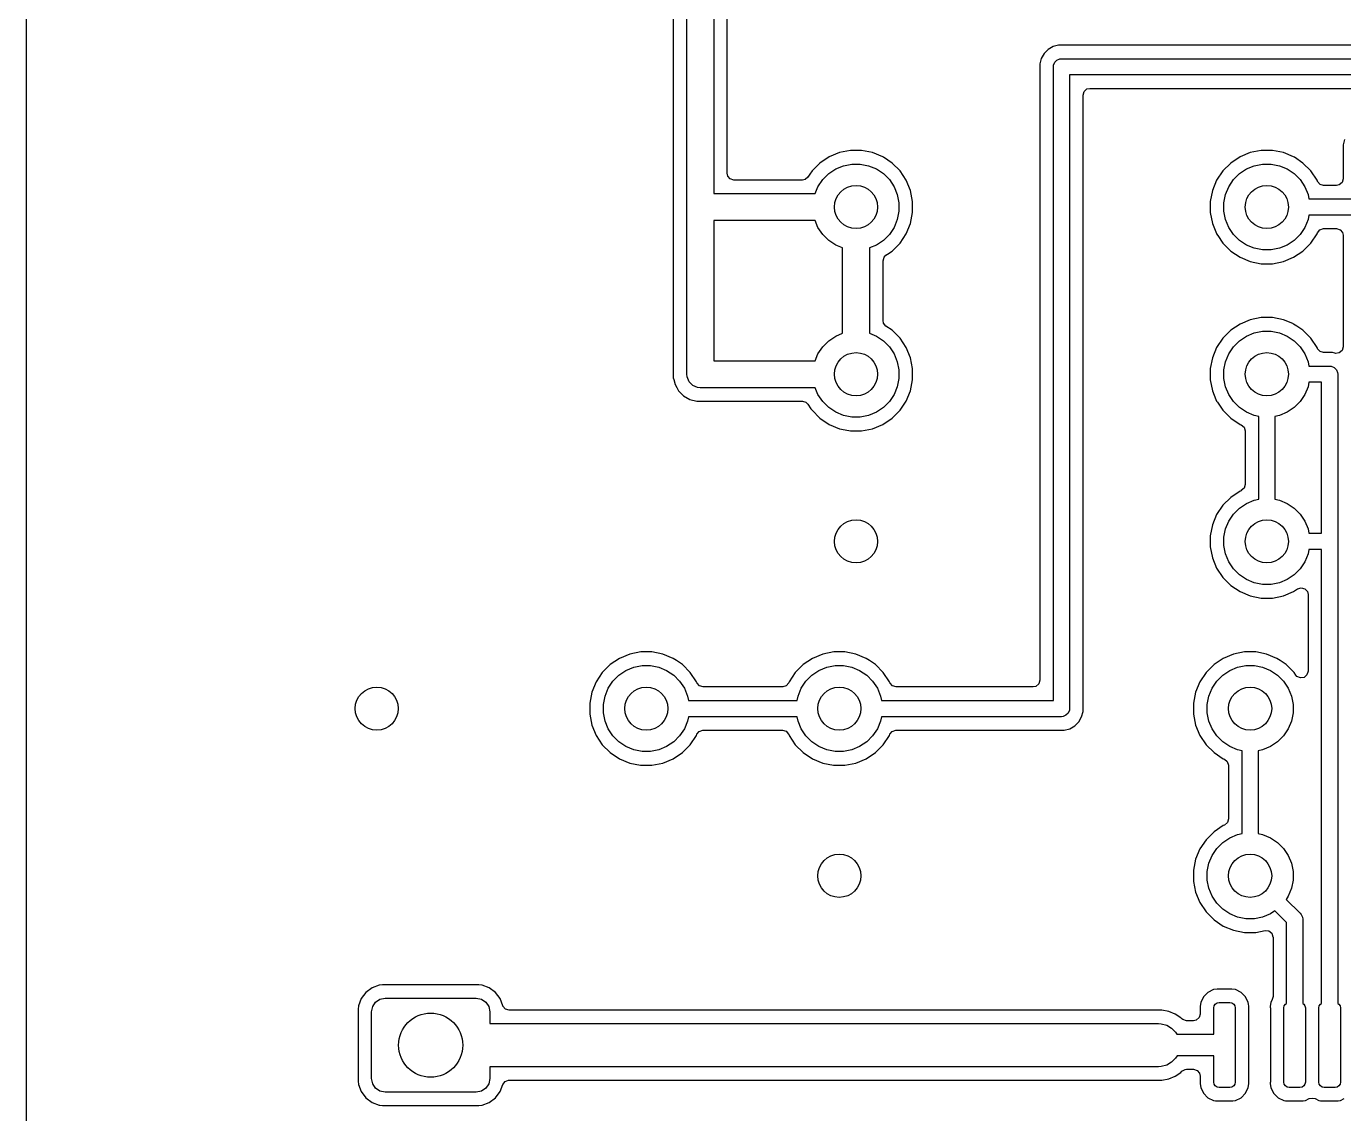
# Model space of a CAD drawing. Header units: millimetres. Extents: x 100.5 to 189.5, y -171.6 to -100.5.
# Drawn here: x 100.5 to 124.94, y -135.41 to -115.25 of the extents above; entities that cross this region are included whole.
import ezdxf

# ---------------------------------------------------------------- set-up
doc = ezdxf.new("R2010")
doc.units = ezdxf.units.MM
doc.layers.add('F.Cu', color=52, linetype='CONTINUOUS', true_color=0xb8bb26)

msp = doc.modelspace()

# ---------------------------------------------------------------- linework, layer by layer
at = {"layer": 'F.Cu', "linetype": 'CONTINUOUS'}
for p, q in [((112.4995, -105.934108), (112.4995, -121.765892)), ((112.75, -121.7), (112.75, -106)), ((113.25, -106.25), (113.25, -118.35)), ((113.5005, -117.9755), (113.5005, -106.6245)), ((100.5, -133.472135), (100.5, -113.401577)), ((119.379521, -115.754085), (119.326794, -115.84541)), ((119.454085, -115.679521), (119.379521, -115.754085)), ((119.54541, -115.626794), (119.454085, -115.679521)), ((119.545413, -115.626793), (119.54541, -115.626794)), ((119.647273, -115.5995), (119.545413, -115.626793)), ((134.132981, -115.5995), (119.647273, -115.5995)), ((119.326793, -115.845413), (119.2995, -115.947273)), ((119.2995, -115.947273), (119.2995, -127.3755)), ((119.326794, -115.84541), (119.326793, -115.845413)), ((119.55, -116), (119.552882, -115.970736)), ((119.55, -127.75), (119.55, -116)), ((119.552882, -115.970736), (119.57528, -115.916664)), ((119.57528, -115.916664), (119.616664, -115.87528)), ((119.616664, -115.87528), (119.670736, -115.852882)), ((119.670736, -115.852882), (119.7, -115.85)), ((119.7, -115.85), (134.5, -115.85)), ((134.5, -116.15), (119.85, -116.15)), ((119.85, -116.15), (119.85, -127.9)), ((120.1005, -116.5245), (120.120185, -116.457461)), ((120.1005, -127.952727), (120.1005, -116.5245)), ((120.120185, -116.457461), (120.172989, -116.411706)), ((120.172989, -116.411706), (120.2245, -116.4005)), ((120.2245, -116.4005), (134.132981, -116.4005)), ((124.951793, -117.345413), (124.9245, -117.447273)), ((124.9245, -117.447273), (124.9245, -118.0755)), ((115.392403, -117.669058), (115.220342, -117.784024)), ((115.583579, -117.58987), (115.392403, -117.669058)), ((115.583587, -117.589868), (115.583579, -117.58987)), ((115.78653, -117.5495), (115.583587, -117.589868)), ((115.786535, -117.5495), (115.78653, -117.5495)), ((115.993465, -117.5495), (115.786535, -117.5495)), ((115.993469, -117.5495), (115.993465, -117.5495)), ((116.196412, -117.589868), (115.993469, -117.5495)), ((116.19642, -117.58987), (116.196412, -117.589868)), ((116.387598, -117.669059), (116.19642, -117.58987)), ((116.401636, -117.678439), (116.387598, -117.669059)), ((116.559657, -117.784024), (116.401636, -117.678439)), ((123.012403, -117.669058), (122.840342, -117.784024)), ((123.203579, -117.58987), (123.012403, -117.669058)), ((123.203587, -117.589868), (123.203579, -117.58987)), ((123.40653, -117.5495), (123.203587, -117.589868)), ((123.406535, -117.5495), (123.40653, -117.5495)), ((123.613465, -117.5495), (123.406535, -117.5495)), ((123.613469, -117.5495), (123.613465, -117.5495)), ((123.816412, -117.589868), (123.613469, -117.5495)), ((123.81642, -117.58987), (123.816412, -117.589868)), ((124.007598, -117.669059), (123.81642, -117.58987)), ((124.021636, -117.678439), (124.007598, -117.669059)), ((124.179657, -117.784024), (124.021636, -117.678439)), ((113.511706, -118.027011), (113.5005, -117.9755)), ((115.034292, -117.989806), (114.997819, -118.044391)), ((115.074024, -117.930342), (115.034292, -117.989806)), ((115.220342, -117.784024), (115.074024, -117.930342)), ((115.271592, -118.092485), (115.382485, -117.981592)), ((115.382485, -117.981592), (115.512883, -117.894463)), ((115.512883, -117.894463), (115.657772, -117.834448)), ((115.657772, -117.834448), (115.811586, -117.803852)), ((115.811586, -117.803852), (115.968414, -117.803852)), ((115.968414, -117.803852), (116.122228, -117.834448)), ((116.122228, -117.834448), (116.267117, -117.894463)), ((116.267117, -117.894463), (116.397515, -117.981592)), ((116.397515, -117.981592), (116.508408, -118.092485)), ((116.705975, -117.930342), (116.559657, -117.784024)), ((116.705976, -117.930344), (116.705975, -117.930342)), ((116.705977, -117.930345), (116.705976, -117.930344)), ((116.820941, -118.102402), (116.705977, -117.930345)), ((122.694024, -117.930342), (122.579058, -118.102403)), ((122.840342, -117.784024), (122.694024, -117.930342)), ((122.891592, -118.092485), (123.002485, -117.981592)), ((123.002485, -117.981592), (123.132883, -117.894463)), ((123.132883, -117.894463), (123.277772, -117.834448)), ((123.277772, -117.834448), (123.431586, -117.803852)), ((123.431586, -117.803852), (123.588414, -117.803852)), ((123.588414, -117.803852), (123.742228, -117.834448)), ((123.742228, -117.834448), (123.887117, -117.894463)), ((123.887117, -117.894463), (124.017515, -117.981592)), ((124.017515, -117.981592), (124.128408, -118.092485)), ((124.325977, -117.930344), (124.179657, -117.784024)), ((124.440937, -118.102395), (124.325977, -117.930344)), ((113.557461, -118.079815), (113.511706, -118.027011)), ((113.6245, -118.0995), (113.557461, -118.079815)), ((114.894719, -118.0995), (113.6245, -118.0995)), ((114.94421, -118.089195), (114.894719, -118.0995)), ((114.997819, -118.044391), (114.94421, -118.089195)), ((115.131809, -118.35), (115.184463, -118.222883)), ((115.184463, -118.222883), (115.271592, -118.092485)), ((116.508408, -118.092485), (116.595537, -118.222883)), ((116.595537, -118.222883), (116.655552, -118.367772)), ((116.90013, -118.29358), (116.820941, -118.102402)), ((122.579058, -118.102403), (122.49987, -118.293579)), ((122.744448, -118.367772), (122.804463, -118.222883)), ((122.804463, -118.222883), (122.891592, -118.092485)), ((124.128408, -118.092485), (124.215537, -118.222883)), ((124.215537, -118.222883), (124.275552, -118.367772)), ((124.440938, -118.102397), (124.440937, -118.102395)), ((124.440941, -118.102402), (124.440938, -118.102397)), ((124.449454, -118.122954), (124.440941, -118.102402)), ((124.451221, -118.127011), (124.449454, -118.122954)), ((124.496976, -118.179815), (124.451221, -118.127011)), ((124.564015, -118.1995), (124.496976, -118.179815)), ((124.8005, -118.1995), (124.564015, -118.1995)), ((124.852011, -118.188294), (124.8005, -118.1995)), ((124.904815, -118.142539), (124.852011, -118.188294)), ((124.9245, -118.0755), (124.904815, -118.142539)), ((113.25, -118.35), (115.131809, -118.35)), ((116.655552, -118.367772), (116.686148, -118.521586)), ((116.9405, -118.496535), (116.90013, -118.29358)), ((116.9405, -118.703465), (116.9405, -118.496535)), ((122.499868, -118.293587), (122.4595, -118.49653)), ((122.4595, -118.49653), (122.4595, -118.703469)), ((122.49987, -118.293579), (122.499868, -118.293587)), ((122.713852, -118.521586), (122.744448, -118.367772)), ((124.275552, -118.367772), (124.291908, -118.45)), ((124.291908, -118.45), (125.175, -118.45)), ((116.686148, -118.678414), (116.655552, -118.832228)), ((116.686148, -118.521586), (116.686148, -118.678414)), ((116.90013, -118.90642), (116.9405, -118.703465)), ((122.4595, -118.703469), (122.499868, -118.906412)), ((122.713852, -118.678414), (122.713852, -118.521586)), ((122.744448, -118.832228), (122.713852, -118.678414)), ((124.291908, -118.75), (124.275552, -118.832228)), ((125.175, -118.75), (124.291908, -118.75)), ((113.25, -118.85), (113.25, -121.45)), ((115.131809, -118.85), (113.25, -118.85)), ((115.184463, -118.977117), (115.131809, -118.85)), ((115.271592, -119.107515), (115.184463, -118.977117)), ((116.595537, -118.977117), (116.508408, -119.107515)), ((116.655552, -118.832228), (116.595537, -118.977117)), ((116.820941, -119.097598), (116.90013, -118.90642)), ((122.499868, -118.906412), (122.49987, -118.90642)), ((122.49987, -118.90642), (122.575376, -119.088708)), ((122.804463, -118.977117), (122.744448, -118.832228)), ((122.891592, -119.107515), (122.804463, -118.977117)), ((124.215537, -118.977117), (124.128408, -119.107515)), ((124.275552, -118.832228), (124.215537, -118.977117)), ((115.382485, -119.218408), (115.271592, -119.107515)), ((115.512883, -119.305537), (115.382485, -119.218408)), ((116.397515, -119.218408), (116.267117, -119.305537)), ((116.508408, -119.107515), (116.397515, -119.218408)), ((116.705977, -119.269655), (116.820941, -119.097598)), ((122.575376, -119.088708), (122.579059, -119.097598)), ((122.579059, -119.097598), (122.598567, -119.126794)), ((122.598567, -119.126794), (122.694024, -119.269657)), ((123.002485, -119.218408), (122.891592, -119.107515)), ((123.132883, -119.305537), (123.002485, -119.218408)), ((124.017515, -119.218408), (123.887117, -119.305537)), ((124.128408, -119.107515), (124.017515, -119.218408)), ((124.325977, -119.269655), (124.440941, -119.097598)), ((124.440941, -119.097598), (124.449454, -119.077045)), ((124.449454, -119.077045), (124.493296, -119.022643)), ((124.493296, -119.022643), (124.55959, -119.000579)), ((124.55959, -119.000579), (124.564015, -119.0005)), ((124.564015, -119.0005), (124.8005, -119.0005)), ((124.8005, -119.0005), (124.867539, -119.020185)), ((124.867539, -119.020185), (124.913294, -119.072989)), ((124.913294, -119.072989), (124.9245, -119.1245)), ((124.9245, -119.1245), (124.9245, -121.190625)), ((115.64, -119.35819), (115.512883, -119.305537)), ((115.64, -120.941809), (115.64, -119.35819)), ((116.267117, -119.305537), (116.14, -119.35819)), ((116.14, -119.35819), (116.14, -120.941809)), ((116.44561, -119.492178), (116.471807, -119.474674)), ((116.471807, -119.474674), (116.559655, -119.415977)), ((116.559655, -119.415977), (116.705977, -119.269655)), ((122.694024, -119.269657), (122.840342, -119.415975)), ((122.840342, -119.415975), (122.840345, -119.415977)), ((122.840345, -119.415977), (123.012402, -119.530941)), ((123.277772, -119.365552), (123.132883, -119.305537)), ((123.431586, -119.396148), (123.277772, -119.365552)), ((123.588414, -119.396148), (123.431586, -119.396148)), ((123.742228, -119.365552), (123.588414, -119.396148)), ((123.887117, -119.305537), (123.742228, -119.365552)), ((124.007598, -119.530941), (124.179655, -119.415977)), ((124.179655, -119.415977), (124.325977, -119.269655)), ((116.3905, -119.595281), (116.410185, -119.528242)), ((116.3905, -120.704718), (116.3905, -119.595281)), ((116.410185, -119.528242), (116.44561, -119.492178)), ((123.012402, -119.530941), (123.20358, -119.61013)), ((123.20358, -119.61013), (123.40653, -119.650499)), ((123.40653, -119.650499), (123.406534, -119.6505)), ((123.406534, -119.6505), (123.406535, -119.6505)), ((123.406535, -119.6505), (123.613466, -119.6505)), ((123.613466, -119.6505), (123.613467, -119.650499)), ((123.613467, -119.650499), (123.81642, -119.61013)), ((123.81642, -119.61013), (124.007598, -119.530941)), ((116.400804, -120.754208), (116.3905, -120.704718)), ((123.203579, -120.68987), (123.012403, -120.769058)), ((123.203587, -120.689868), (123.203579, -120.68987)), ((123.40653, -120.6495), (123.203587, -120.689868)), ((123.406535, -120.6495), (123.40653, -120.6495)), ((123.613465, -120.6495), (123.406535, -120.6495)), ((123.613469, -120.6495), (123.613465, -120.6495)), ((123.816412, -120.689868), (123.613469, -120.6495)), ((123.81642, -120.68987), (123.816412, -120.689868)), ((123.989479, -120.761554), (123.81642, -120.68987)), ((115.512883, -120.994463), (115.64, -120.941809)), ((116.14, -120.941809), (116.267117, -120.994463)), ((116.44561, -120.80782), (116.400804, -120.754208)), ((116.55965, -120.884019), (116.44561, -120.80782)), ((116.559658, -120.884025), (116.55965, -120.884019)), ((116.705975, -121.030342), (116.559658, -120.884025)), ((122.840342, -120.884024), (122.694024, -121.030342)), ((123.012403, -120.769058), (122.840342, -120.884024)), ((123.132883, -120.994463), (123.277772, -120.934448)), ((123.277772, -120.934448), (123.431586, -120.903852)), ((123.431586, -120.903852), (123.588414, -120.903852)), ((123.588414, -120.903852), (123.742228, -120.934448)), ((123.742228, -120.934448), (123.887117, -120.994463)), ((124.007598, -120.769059), (123.989479, -120.761554)), ((124.065608, -120.80782), (124.007598, -120.769059)), ((124.179657, -120.884024), (124.065608, -120.80782)), ((124.325977, -121.030344), (124.179657, -120.884024)), ((115.184463, -121.322883), (115.271592, -121.192485)), ((115.271592, -121.192485), (115.382485, -121.081592)), ((115.382485, -121.081592), (115.512883, -120.994463)), ((116.267117, -120.994463), (116.397515, -121.081592)), ((116.397515, -121.081592), (116.508408, -121.192485)), ((116.508408, -121.192485), (116.595537, -121.322883)), ((116.705976, -121.030344), (116.705975, -121.030342)), ((116.705977, -121.030345), (116.705976, -121.030344)), ((116.820941, -121.202402), (116.705977, -121.030345)), ((122.694024, -121.030342), (122.579058, -121.202403)), ((122.804463, -121.322883), (122.891592, -121.192485)), ((122.891592, -121.192485), (123.002485, -121.081592)), ((123.002485, -121.081592), (123.132883, -120.994463)), ((123.887117, -120.994463), (124.017515, -121.081592)), ((124.017515, -121.081592), (124.128408, -121.192485)), ((124.128408, -121.192485), (124.215537, -121.322883)), ((124.440937, -121.202395), (124.325977, -121.030344)), ((124.9245, -121.190625), (124.904815, -121.257664)), ((115.131809, -121.45), (115.184463, -121.322883)), ((116.595537, -121.322883), (116.655552, -121.467772)), ((116.90013, -121.39358), (116.820941, -121.202402)), ((116.9405, -121.596535), (116.90013, -121.39358)), ((122.499868, -121.393587), (122.4595, -121.59653)), ((122.49987, -121.393579), (122.499868, -121.393587)), ((122.579058, -121.202403), (122.49987, -121.393579)), ((122.744448, -121.467772), (122.804463, -121.322883)), ((124.215537, -121.322883), (124.275552, -121.467772)), ((124.440938, -121.202397), (124.440937, -121.202395)), ((124.440941, -121.202402), (124.440938, -121.202397)), ((124.449454, -121.222954), (124.440941, -121.202402)), ((124.451221, -121.227011), (124.449454, -121.222954)), ((124.496976, -121.279815), (124.451221, -121.227011)), ((124.564015, -121.2995), (124.496976, -121.279815)), ((124.727727, -121.2995), (124.564015, -121.2995)), ((124.727728, -121.2995), (124.727727, -121.2995)), ((124.768408, -121.3104), (124.727728, -121.2995)), ((124.782853, -121.313363), (124.768408, -121.3104)), ((124.852011, -121.303419), (124.782853, -121.313363)), ((124.904815, -121.257664), (124.852011, -121.303419)), ((113.25, -121.45), (115.131809, -121.45)), ((116.655552, -121.467772), (116.686148, -121.621586)), ((116.686148, -121.621586), (116.686148, -121.778414)), ((116.9405, -121.803465), (116.9405, -121.596535)), ((122.4595, -121.59653), (122.4595, -121.803469)), ((122.713852, -121.621586), (122.744448, -121.467772)), ((122.713852, -121.778414), (122.713852, -121.621586)), ((124.275552, -121.467772), (124.291908, -121.55)), ((124.291908, -121.55), (124.675, -121.55)), ((124.675, -121.55), (124.704264, -121.552882)), ((124.704264, -121.552882), (124.758336, -121.57528)), ((124.758336, -121.57528), (124.79972, -121.616664)), ((124.79972, -121.616664), (124.822118, -121.670736)), ((124.822118, -121.670736), (124.825, -121.7)), ((112.4995, -121.765892), (112.508505, -121.7995)), ((112.508505, -121.7995), (112.533608, -121.893187)), ((112.533608, -121.893187), (112.564835, -121.947273)), ((112.754804, -121.748773), (112.75, -121.7)), ((112.792133, -121.838893), (112.754804, -121.748773)), ((112.861107, -121.907867), (112.792133, -121.838893)), ((112.951227, -121.945196), (112.861107, -121.907867)), ((116.686148, -121.778414), (116.655552, -121.932228)), ((116.90013, -122.00642), (116.9405, -121.803465)), ((122.4595, -121.803469), (122.499868, -122.006412)), ((122.744448, -121.932228), (122.713852, -121.778414)), ((124.291908, -121.85), (124.275552, -121.932228)), ((124.525, -121.85), (124.291908, -121.85)), ((124.525, -124.65), (124.525, -121.85)), ((124.825, -121.7), (124.825, -133.36545)), ((112.564835, -121.947273), (112.5995, -122.007314)), ((112.5995, -122.007314), (112.692686, -122.1005)), ((112.692686, -122.1005), (112.806814, -122.166392)), ((112.806814, -122.166392), (112.934108, -122.2005)), ((113, -121.95), (112.951227, -121.945196)), ((115.131809, -121.95), (113, -121.95)), ((115.184463, -122.077117), (115.131809, -121.95)), ((115.271592, -122.207515), (115.184463, -122.077117)), ((116.595537, -122.077117), (116.508408, -122.207515)), ((116.655552, -121.932228), (116.595537, -122.077117)), ((116.820941, -122.197598), (116.90013, -122.00642)), ((122.499868, -122.006412), (122.49987, -122.00642)), ((122.49987, -122.00642), (122.566132, -122.166391)), ((122.566132, -122.166391), (122.579059, -122.197598)), ((122.804463, -122.077117), (122.744448, -121.932228)), ((122.891592, -122.207515), (122.804463, -122.077117)), ((124.215537, -122.077117), (124.128408, -122.207515)), ((124.275552, -121.932228), (124.215537, -122.077117)), ((112.934108, -122.2005), (113.065892, -122.2005)), ((113.065892, -122.2005), (114.894719, -122.2005)), ((114.894719, -122.2005), (114.961758, -122.220185)), ((114.961758, -122.220185), (114.997819, -122.255607)), ((114.997819, -122.255607), (115.053656, -122.339174)), ((115.053656, -122.339174), (115.074024, -122.369657)), ((115.074024, -122.369657), (115.220342, -122.515975)), ((115.382485, -122.318408), (115.271592, -122.207515)), ((115.512883, -122.405537), (115.382485, -122.318408)), ((115.657772, -122.465552), (115.512883, -122.405537)), ((116.267117, -122.405537), (116.122228, -122.465552)), ((116.397515, -122.318408), (116.267117, -122.405537)), ((116.508408, -122.207515), (116.397515, -122.318408)), ((116.559655, -122.515977), (116.705977, -122.369655)), ((116.705977, -122.369655), (116.820941, -122.197598)), ((122.579059, -122.197598), (122.594348, -122.22048)), ((122.594348, -122.22048), (122.694024, -122.369657)), ((122.694024, -122.369657), (122.840342, -122.515975)), ((123.002485, -122.318408), (122.891592, -122.207515)), ((123.132883, -122.405537), (123.002485, -122.318408)), ((123.277772, -122.465552), (123.132883, -122.405537)), ((123.887117, -122.405537), (123.742228, -122.465552)), ((124.017515, -122.318408), (123.887117, -122.405537)), ((124.128408, -122.207515), (124.017515, -122.318408)), ((115.220342, -122.515975), (115.220345, -122.515977)), ((115.220345, -122.515977), (115.392402, -122.630941)), ((115.392402, -122.630941), (115.58358, -122.71013)), ((115.811586, -122.496148), (115.657772, -122.465552)), ((115.968414, -122.496148), (115.811586, -122.496148)), ((116.122228, -122.465552), (115.968414, -122.496148)), ((116.19642, -122.71013), (116.387598, -122.630941)), ((116.387598, -122.630941), (116.559655, -122.515977)), ((122.840342, -122.515975), (122.840345, -122.515977)), ((122.840345, -122.515977), (123.012402, -122.630941)), ((123.012402, -122.630941), (123.032952, -122.639453)), ((123.032952, -122.639453), (123.087356, -122.683293)), ((123.36, -122.481908), (123.277772, -122.465552)), ((123.36, -124.018091), (123.36, -122.481908)), ((123.742228, -122.465552), (123.66, -122.481908)), ((123.66, -122.481908), (123.66, -124.018091)), ((115.58358, -122.71013), (115.753968, -122.744022)), ((115.753968, -122.744022), (115.78653, -122.750499)), ((115.78653, -122.750499), (115.786534, -122.7505)), ((115.786534, -122.7505), (115.786535, -122.7505)), ((115.786535, -122.7505), (115.993466, -122.7505)), ((115.993466, -122.7505), (115.993467, -122.750499)), ((115.993467, -122.750499), (116.19642, -122.71013)), ((123.087356, -122.683293), (123.109421, -122.749587)), ((123.109421, -122.749587), (123.1095, -122.754014)), ((123.1095, -122.754014), (123.1095, -123.745985)), ((123.012395, -123.869062), (122.840344, -123.984022)), ((123.012402, -123.869059), (123.012395, -123.869062)), ((123.032954, -123.860546), (123.012402, -123.869059)), ((123.037011, -123.858779), (123.032954, -123.860546)), ((123.089815, -123.813024), (123.037011, -123.858779)), ((123.1095, -123.745985), (123.089815, -123.813024)), ((122.840344, -123.984022), (122.694024, -124.130342)), ((123.002485, -124.181592), (123.132883, -124.094463)), ((123.132883, -124.094463), (123.277772, -124.034448)), ((123.277772, -124.034448), (123.36, -124.018091)), ((123.66, -124.018091), (123.742228, -124.034448)), ((123.742228, -124.034448), (123.887117, -124.094463)), ((123.887117, -124.094463), (124.017515, -124.181592)), ((122.579058, -124.302403), (122.49987, -124.493579)), ((122.694024, -124.130342), (122.579058, -124.302403)), ((122.804463, -124.422883), (122.891592, -124.292485)), ((122.891592, -124.292485), (123.002485, -124.181592)), ((124.017515, -124.181592), (124.128408, -124.292485)), ((124.128408, -124.292485), (124.215537, -124.422883)), ((122.499868, -124.493587), (122.4595, -124.69653)), ((122.49987, -124.493579), (122.499868, -124.493587)), ((122.713852, -124.721586), (122.744448, -124.567772)), ((122.744448, -124.567772), (122.804463, -124.422883)), ((124.215537, -124.422883), (124.275552, -124.567772)), ((124.275552, -124.567772), (124.291908, -124.65)), ((122.4595, -124.69653), (122.4595, -124.903469)), ((122.713852, -124.878414), (122.713852, -124.721586)), ((124.291908, -124.65), (124.525, -124.65)), ((122.4595, -124.903469), (122.499868, -125.106412)), ((122.499868, -125.106412), (122.49987, -125.10642)), ((122.49987, -125.10642), (122.579058, -125.297596)), ((122.744448, -125.032228), (122.713852, -124.878414)), ((122.804463, -125.177117), (122.744448, -125.032228)), ((124.275552, -125.032228), (124.215537, -125.177117)), ((124.291908, -124.95), (124.275552, -125.032228)), ((124.525, -124.95), (124.291908, -124.95)), ((124.525, -133.36545), (124.525, -124.95)), ((122.579058, -125.297596), (122.694024, -125.469657)), ((122.891592, -125.307515), (122.804463, -125.177117)), ((123.002485, -125.418408), (122.891592, -125.307515)), ((124.128408, -125.307515), (124.017515, -125.418408)), ((124.215537, -125.177117), (124.128408, -125.307515)), ((122.694024, -125.469657), (122.840342, -125.615975)), ((123.132883, -125.505537), (123.002485, -125.418408)), ((123.277772, -125.565552), (123.132883, -125.505537)), ((123.431586, -125.596148), (123.277772, -125.565552)), ((123.742228, -125.565552), (123.588414, -125.596148)), ((123.887117, -125.505537), (123.742228, -125.565552)), ((124.017515, -125.418408), (123.887117, -125.505537)), ((122.840342, -125.615975), (122.840345, -125.615977)), ((122.840345, -125.615977), (123.012402, -125.730941)), ((123.012402, -125.730941), (123.20358, -125.81013)), ((123.20358, -125.81013), (123.40653, -125.850499)), ((123.588414, -125.596148), (123.431586, -125.596148)), ((123.613467, -125.850499), (123.81642, -125.81013)), ((123.81642, -125.81013), (124.007598, -125.730941)), ((124.007598, -125.730941), (124.081611, -125.681487)), ((124.081611, -125.681487), (124.148286, -125.66061)), ((124.148286, -125.66061), (124.215666, -125.679094)), ((124.215666, -125.679094), (124.262357, -125.731073)), ((124.262357, -125.731073), (124.2745, -125.78459)), ((124.2745, -125.78459), (124.2745, -127.208478)), ((123.40653, -125.850499), (123.406534, -125.8505)), ((123.406534, -125.8505), (123.406535, -125.8505)), ((123.406535, -125.8505), (123.613466, -125.8505)), ((123.613466, -125.8505), (123.613467, -125.850499)), ((111.502403, -126.969058), (111.330342, -127.084024)), ((111.693579, -126.88987), (111.502403, -126.969058)), ((111.693587, -126.889868), (111.693579, -126.88987)), ((111.89653, -126.8495), (111.693587, -126.889868)), ((111.896535, -126.8495), (111.89653, -126.8495)), ((112.103465, -126.8495), (111.896535, -126.8495)), ((112.103469, -126.8495), (112.103465, -126.8495)), ((112.306412, -126.889868), (112.103469, -126.8495)), ((112.30642, -126.88987), (112.306412, -126.889868)), ((112.497598, -126.969059), (112.30642, -126.88987)), ((112.559383, -127.010342), (112.497598, -126.969059)), ((112.669657, -127.084024), (112.559383, -127.010342)), ((115.082403, -126.969058), (114.910342, -127.084024)), ((115.273579, -126.88987), (115.082403, -126.969058)), ((115.273587, -126.889868), (115.273579, -126.88987)), ((115.47653, -126.8495), (115.273587, -126.889868)), ((115.476535, -126.8495), (115.47653, -126.8495)), ((115.683465, -126.8495), (115.476535, -126.8495)), ((115.683469, -126.8495), (115.683465, -126.8495)), ((115.886412, -126.889868), (115.683469, -126.8495)), ((115.88642, -126.88987), (115.886412, -126.889868)), ((116.077598, -126.969059), (115.88642, -126.88987)), ((116.139383, -127.010342), (116.077598, -126.969059)), ((116.249657, -127.084024), (116.139383, -127.010342)), ((122.702403, -126.969058), (122.530342, -127.084024)), ((122.893579, -126.88987), (122.702403, -126.969058)), ((122.893587, -126.889868), (122.893579, -126.88987)), ((123.09653, -126.8495), (122.893587, -126.889868)), ((123.096535, -126.8495), (123.09653, -126.8495)), ((123.303465, -126.8495), (123.096535, -126.8495)), ((123.303469, -126.8495), (123.303465, -126.8495)), ((123.506412, -126.889868), (123.303469, -126.8495)), ((123.50642, -126.88987), (123.506412, -126.889868)), ((123.697598, -126.969059), (123.50642, -126.88987)), ((123.759383, -127.010342), (123.697598, -126.969059)), ((123.869657, -127.084024), (123.759383, -127.010342)), ((111.184024, -127.230342), (111.069058, -127.402403)), ((111.330342, -127.084024), (111.184024, -127.230342)), ((111.381592, -127.392485), (111.492485, -127.281592)), ((111.492485, -127.281592), (111.622883, -127.194463)), ((111.622883, -127.194463), (111.767772, -127.134448)), ((111.767772, -127.134448), (111.921586, -127.103852)), ((111.921586, -127.103852), (112.078414, -127.103852)), ((112.078414, -127.103852), (112.232228, -127.134448)), ((112.232228, -127.134448), (112.377117, -127.194463)), ((112.377117, -127.194463), (112.507515, -127.281592)), ((112.507515, -127.281592), (112.618408, -127.392485)), ((112.815977, -127.230344), (112.669657, -127.084024)), ((112.930937, -127.402395), (112.815977, -127.230344)), ((114.764022, -127.230344), (114.649062, -127.402395)), ((114.910342, -127.084024), (114.764022, -127.230344)), ((114.961592, -127.392485), (115.072485, -127.281592)), ((115.072485, -127.281592), (115.202883, -127.194463)), ((115.202883, -127.194463), (115.347772, -127.134448)), ((115.347772, -127.134448), (115.501586, -127.103852)), ((115.501586, -127.103852), (115.658414, -127.103852)), ((115.658414, -127.103852), (115.812228, -127.134448)), ((115.812228, -127.134448), (115.957117, -127.194463)), ((115.957117, -127.194463), (116.087515, -127.281592)), ((116.087515, -127.281592), (116.198408, -127.392485)), ((116.395977, -127.230344), (116.249657, -127.084024)), ((116.510937, -127.402395), (116.395977, -127.230344)), ((122.384024, -127.230342), (122.269058, -127.402403)), ((122.530342, -127.084024), (122.384024, -127.230342)), ((122.581592, -127.392485), (122.692485, -127.281592)), ((122.692485, -127.281592), (122.822883, -127.194463)), ((122.822883, -127.194463), (122.967772, -127.134448)), ((122.967772, -127.134448), (123.121586, -127.103852)), ((123.121586, -127.103852), (123.278414, -127.103852)), ((123.278414, -127.103852), (123.432228, -127.134448)), ((123.432228, -127.134448), (123.577117, -127.194463)), ((123.577117, -127.194463), (123.707515, -127.281592)), ((123.707515, -127.281592), (123.818408, -127.392485)), ((124.015974, -127.230341), (123.869657, -127.084024)), ((124.015977, -127.230345), (124.015974, -127.230341)), ((124.047398, -127.277369), (124.015977, -127.230345)), ((124.069297, -127.302191), (124.047398, -127.277369)), ((124.132853, -127.331216), (124.069297, -127.302191)), ((124.254815, -127.275517), (124.202011, -127.321272)), ((124.2745, -127.208478), (124.254815, -127.275517)), ((111.069058, -127.402403), (110.98987, -127.593579)), ((111.234448, -127.667772), (111.294463, -127.522883)), ((111.294463, -127.522883), (111.381592, -127.392485)), ((112.618408, -127.392485), (112.705537, -127.522883)), ((112.705537, -127.522883), (112.765552, -127.667772)), ((112.930938, -127.402397), (112.930937, -127.402395)), ((112.930941, -127.402402), (112.930938, -127.402397)), ((112.939454, -127.422954), (112.930941, -127.402402)), ((112.941221, -127.427011), (112.939454, -127.422954)), ((112.986976, -127.479815), (112.941221, -127.427011)), ((113.054015, -127.4995), (112.986976, -127.479815)), ((114.525985, -127.4995), (113.054015, -127.4995)), ((114.53041, -127.499421), (114.525985, -127.4995)), ((114.596704, -127.477357), (114.53041, -127.499421)), ((114.640546, -127.422954), (114.596704, -127.477357)), ((114.649059, -127.402402), (114.640546, -127.422954)), ((114.649062, -127.402395), (114.649059, -127.402402)), ((114.814448, -127.667772), (114.874463, -127.522883)), ((114.874463, -127.522883), (114.961592, -127.392485)), ((116.198408, -127.392485), (116.285537, -127.522883)), ((116.285537, -127.522883), (116.345552, -127.667772)), ((116.510938, -127.402397), (116.510937, -127.402395)), ((116.510941, -127.402402), (116.510938, -127.402397)), ((116.519454, -127.422954), (116.510941, -127.402402)), ((116.521221, -127.427011), (116.519454, -127.422954)), ((116.566976, -127.479815), (116.521221, -127.427011)), ((116.634015, -127.4995), (116.566976, -127.479815)), ((119.1755, -127.4995), (116.634015, -127.4995)), ((119.227011, -127.488294), (119.1755, -127.4995)), ((119.279815, -127.442539), (119.227011, -127.488294)), ((119.2995, -127.3755), (119.279815, -127.442539)), ((122.269058, -127.402403), (122.18987, -127.593579)), ((122.434448, -127.667772), (122.494463, -127.522883)), ((122.494463, -127.522883), (122.581592, -127.392485)), ((123.818408, -127.392485), (123.905537, -127.522883)), ((123.905537, -127.522883), (123.965552, -127.667772)), ((124.202011, -127.321272), (124.132853, -127.331216)), ((110.989868, -127.593587), (110.9495, -127.79653)), ((110.98987, -127.593579), (110.989868, -127.593587)), ((111.203852, -127.821586), (111.234448, -127.667772)), ((112.765552, -127.667772), (112.781908, -127.75)), ((112.781908, -127.75), (114.798092, -127.75)), ((114.798092, -127.75), (114.814448, -127.667772)), ((116.345552, -127.667772), (116.361908, -127.75)), ((116.361908, -127.75), (119.55, -127.75)), ((122.189868, -127.593587), (122.1495, -127.79653)), ((122.18987, -127.593579), (122.189868, -127.593587)), ((122.403852, -127.821586), (122.434448, -127.667772)), ((123.965552, -127.667772), (123.996148, -127.821586)), ((110.9495, -127.79653), (110.9495, -128.003469)), ((110.9495, -128.003469), (110.989868, -128.206412)), ((111.203852, -127.978414), (111.203852, -127.821586)), ((111.234448, -128.132228), (111.203852, -127.978414)), ((119.783336, -128.02472), (119.729264, -128.047118)), ((119.82472, -127.983336), (119.783336, -128.02472)), ((119.847118, -127.929264), (119.82472, -127.983336)), ((119.85, -127.9), (119.847118, -127.929264)), ((120.073207, -128.054587), (120.1005, -127.952727)), ((122.1495, -127.79653), (122.1495, -128.003469)), ((122.1495, -128.003469), (122.189868, -128.206412)), ((122.403852, -127.978414), (122.403852, -127.821586)), ((122.434448, -128.132228), (122.403852, -127.978414)), ((123.996148, -127.978414), (123.965552, -128.132228)), ((123.996148, -127.821586), (123.996148, -127.978414)), ((110.989868, -128.206412), (110.98987, -128.20642)), ((110.98987, -128.20642), (111.069058, -128.397596)), ((111.294463, -128.277117), (111.234448, -128.132228)), ((111.381592, -128.407515), (111.294463, -128.277117)), ((112.705537, -128.277117), (112.618408, -128.407515)), ((112.765552, -128.132228), (112.705537, -128.277117)), ((112.781908, -128.05), (112.765552, -128.132228)), ((114.798092, -128.05), (112.781908, -128.05)), ((114.814448, -128.132228), (114.798092, -128.05)), ((114.874463, -128.277117), (114.814448, -128.132228)), ((114.961592, -128.407515), (114.874463, -128.277117)), ((116.285537, -128.277117), (116.198408, -128.407515)), ((116.345552, -128.132228), (116.285537, -128.277117)), ((116.361908, -128.05), (116.345552, -128.132228)), ((119.7, -128.05), (116.361908, -128.05)), ((119.729264, -128.047118), (119.7, -128.05)), ((119.752727, -128.3005), (119.854587, -128.273207)), ((119.854587, -128.273207), (119.945913, -128.22048)), ((119.945913, -128.22048), (120.02048, -128.145913)), ((120.02048, -128.145913), (120.073207, -128.054587)), ((122.189868, -128.206412), (122.18987, -128.20642)), ((122.18987, -128.20642), (122.269058, -128.397596)), ((122.494463, -128.277117), (122.434448, -128.132228)), ((122.581592, -128.407515), (122.494463, -128.277117)), ((123.905537, -128.277117), (123.818408, -128.407515)), ((123.965552, -128.132228), (123.905537, -128.277117)), ((111.069058, -128.397596), (111.184024, -128.569657)), ((111.492485, -128.518408), (111.381592, -128.407515)), ((111.622883, -128.605537), (111.492485, -128.518408)), ((112.507515, -128.518408), (112.377117, -128.605537)), ((112.618408, -128.407515), (112.507515, -128.518408)), ((112.815977, -128.569655), (112.930941, -128.397598)), ((112.930941, -128.397598), (112.939454, -128.377045)), ((112.939454, -128.377045), (112.983296, -128.322643)), ((112.983296, -128.322643), (113.04959, -128.300579)), ((113.04959, -128.300579), (113.054015, -128.3005)), ((113.054015, -128.3005), (114.525985, -128.3005)), ((114.525985, -128.3005), (114.593024, -128.320185)), ((114.593024, -128.320185), (114.638779, -128.372989)), ((114.638779, -128.372989), (114.640544, -128.377043)), ((114.640544, -128.377043), (114.649058, -128.397596)), ((114.649058, -128.397596), (114.649059, -128.397597)), ((114.649059, -128.397597), (114.649062, -128.397604)), ((114.649062, -128.397604), (114.764022, -128.569655)), ((115.072485, -128.518408), (114.961592, -128.407515)), ((115.202883, -128.605537), (115.072485, -128.518408)), ((116.087515, -128.518408), (115.957117, -128.605537)), ((116.198408, -128.407515), (116.087515, -128.518408)), ((116.395977, -128.569655), (116.510941, -128.397598)), ((116.510941, -128.397598), (116.519454, -128.377045)), ((116.519454, -128.377045), (116.563296, -128.322643)), ((116.563296, -128.322643), (116.62959, -128.300579)), ((116.62959, -128.300579), (116.634015, -128.3005)), ((116.634015, -128.3005), (119.752725, -128.3005)), ((119.752725, -128.3005), (119.752727, -128.3005)), ((122.269058, -128.397596), (122.384024, -128.569657)), ((122.692485, -128.518408), (122.581592, -128.407515)), ((122.822883, -128.605537), (122.692485, -128.518408)), ((123.707515, -128.518408), (123.577117, -128.605537)), ((123.818408, -128.407515), (123.707515, -128.518408)), ((111.184024, -128.569657), (111.330342, -128.715975)), ((111.330342, -128.715975), (111.330345, -128.715977)), ((111.330345, -128.715977), (111.502402, -128.830941)), ((111.767772, -128.665552), (111.622883, -128.605537)), ((111.921586, -128.696148), (111.767772, -128.665552)), ((112.078414, -128.696148), (111.921586, -128.696148)), ((112.232228, -128.665552), (112.078414, -128.696148)), ((112.377117, -128.605537), (112.232228, -128.665552)), ((112.497598, -128.830941), (112.669655, -128.715977)), ((112.669655, -128.715977), (112.815977, -128.569655)), ((114.764022, -128.569655), (114.910342, -128.715975)), ((114.910342, -128.715975), (114.910345, -128.715977)), ((114.910345, -128.715977), (115.082402, -128.830941)), ((115.347772, -128.665552), (115.202883, -128.605537)), ((115.501586, -128.696148), (115.347772, -128.665552)), ((115.658414, -128.696148), (115.501586, -128.696148)), ((115.812228, -128.665552), (115.658414, -128.696148)), ((115.957117, -128.605537), (115.812228, -128.665552)), ((116.077598, -128.830941), (116.249655, -128.715977)), ((116.249655, -128.715977), (116.395977, -128.569655)), ((122.384024, -128.569657), (122.530342, -128.715975)), ((122.530342, -128.715975), (122.530345, -128.715977)), ((122.530345, -128.715977), (122.702402, -128.830941)), ((122.967772, -128.665552), (122.822883, -128.605537)), ((123.05, -128.681908), (122.967772, -128.665552)), ((123.05, -130.218091), (123.05, -128.681908)), ((123.432228, -128.665552), (123.35, -128.681908)), ((123.35, -128.681908), (123.35, -130.218091)), ((123.577117, -128.605537), (123.432228, -128.665552)), ((111.502402, -128.830941), (111.69358, -128.91013)), ((111.69358, -128.91013), (111.891508, -128.9495)), ((111.891508, -128.9495), (111.89653, -128.950499)), ((111.89653, -128.950499), (111.896534, -128.9505)), ((111.896534, -128.9505), (111.896535, -128.9505)), ((111.896535, -128.9505), (112.103466, -128.9505)), ((112.103466, -128.9505), (112.103467, -128.950499)), ((112.103467, -128.950499), (112.30642, -128.91013)), ((112.30642, -128.91013), (112.497598, -128.830941)), ((115.082402, -128.830941), (115.27358, -128.91013)), ((115.27358, -128.91013), (115.471508, -128.9495)), ((115.471508, -128.9495), (115.47653, -128.950499)), ((115.47653, -128.950499), (115.476534, -128.9505)), ((115.476534, -128.9505), (115.476535, -128.9505)), ((115.476535, -128.9505), (115.683466, -128.9505)), ((115.683466, -128.9505), (115.683467, -128.950499)), ((115.683467, -128.950499), (115.88642, -128.91013)), ((115.88642, -128.91013), (116.077598, -128.830941)), ((122.702402, -128.830941), (122.722952, -128.839453)), ((122.722952, -128.839453), (122.777356, -128.883293)), ((122.777356, -128.883293), (122.799421, -128.949587)), ((122.799421, -128.949587), (122.7995, -128.954014)), ((122.7995, -128.954014), (122.7995, -129.945985)), ((122.7995, -129.945985), (122.779815, -130.013024)), ((122.530344, -130.184022), (122.384024, -130.330342)), ((122.702395, -130.069062), (122.530344, -130.184022)), ((122.702402, -130.069059), (122.702395, -130.069062)), ((122.722954, -130.060546), (122.702402, -130.069059)), ((122.727011, -130.058779), (122.722954, -130.060546)), ((122.779815, -130.013024), (122.727011, -130.058779)), ((122.822883, -130.294463), (122.967772, -130.234448)), ((122.967772, -130.234448), (123.05, -130.218091)), ((123.35, -130.218091), (123.432228, -130.234448)), ((123.432228, -130.234448), (123.577117, -130.294463)), ((122.384024, -130.330342), (122.269058, -130.502403)), ((122.581592, -130.492485), (122.692485, -130.381592)), ((122.692485, -130.381592), (122.822883, -130.294463)), ((123.577117, -130.294463), (123.707515, -130.381592)), ((123.707515, -130.381592), (123.818408, -130.492485)), ((122.189868, -130.693587), (122.1495, -130.89653)), ((122.18987, -130.693579), (122.189868, -130.693587)), ((122.269058, -130.502403), (122.18987, -130.693579)), ((122.434448, -130.767772), (122.494463, -130.622883)), ((122.494463, -130.622883), (122.581592, -130.492485)), ((123.818408, -130.492485), (123.905537, -130.622883)), ((123.905537, -130.622883), (123.965552, -130.767772)), ((122.1495, -130.89653), (122.1495, -131.103469)), ((122.403852, -130.921586), (122.434448, -130.767772)), ((122.403852, -131.078414), (122.403852, -130.921586)), ((123.965552, -130.767772), (123.996148, -130.921586)), ((123.996148, -130.921586), (123.996148, -131.078414)), ((122.1495, -131.103469), (122.189868, -131.306412)), ((122.434448, -131.232228), (122.403852, -131.078414)), ((123.996148, -131.078414), (123.965552, -131.232228)), ((122.189868, -131.306412), (122.18987, -131.30642)), ((122.18987, -131.30642), (122.269058, -131.497596)), ((122.494463, -131.377117), (122.434448, -131.232228)), ((122.581592, -131.507515), (122.494463, -131.377117)), ((123.905537, -131.377117), (123.865761, -131.436644)), ((123.865761, -131.436644), (124.129422, -131.692315)), ((123.965552, -131.232228), (123.905537, -131.377117)), ((122.269058, -131.497596), (122.384024, -131.669657)), ((122.384024, -131.669657), (122.530342, -131.815975)), ((122.692485, -131.618408), (122.581592, -131.507515)), ((122.822883, -131.705537), (122.692485, -131.618408)), ((123.65704, -131.652133), (123.577117, -131.705537)), ((123.875, -131.863488), (123.65704, -131.652133)), ((124.129422, -131.692315), (124.148424, -131.714756)), ((122.530342, -131.815975), (122.530345, -131.815977)), ((122.530345, -131.815977), (122.702402, -131.930941)), ((122.702402, -131.930941), (122.89358, -132.01013)), ((122.967772, -131.765552), (122.822883, -131.705537)), ((123.121586, -131.796148), (122.967772, -131.765552)), ((123.278414, -131.796148), (123.121586, -131.796148)), ((123.432228, -131.765552), (123.278414, -131.796148)), ((123.577117, -131.705537), (123.432228, -131.765552)), ((123.875, -133.36545), (123.875, -131.863488)), ((124.148424, -131.714756), (124.14889, -131.715834)), ((124.14889, -131.715834), (124.14972, -131.716664)), ((124.14972, -131.716664), (124.160489, -131.742662)), ((124.160489, -131.742662), (124.17165, -131.768477)), ((124.17165, -131.768477), (124.171668, -131.769649)), ((124.171668, -131.769649), (124.172118, -131.770736)), ((124.172118, -131.770736), (124.175, -131.8)), ((124.175, -131.8), (124.175, -133.36545)), ((122.89358, -132.01013), (123.09653, -132.050499)), ((123.09653, -132.050499), (123.096534, -132.0505)), ((123.096534, -132.0505), (123.096535, -132.0505)), ((123.096535, -132.0505), (123.303466, -132.0505)), ((123.303466, -132.050499), (123.47631, -132.016119)), ((123.303466, -132.0505), (123.303466, -132.050499)), ((123.47631, -132.016119), (123.5459, -132.022346)), ((123.5459, -132.022346), (123.601077, -132.065209)), ((123.601077, -132.065209), (123.624322, -132.131099)), ((123.624322, -132.131099), (123.6245, -132.137736)), ((123.6245, -132.137736), (123.6245, -133.237947)), ((106.797452, -133.162455), (106.711206, -133.277664)), ((106.797455, -133.162452), (106.797452, -133.162455)), ((106.912664, -133.076206), (106.797455, -133.162452)), ((106.912671, -133.076202), (106.912664, -133.076206)), ((107.047516, -133.025908), (106.912671, -133.076202)), ((107.107123, -133.019501), (107.047516, -133.025908)), ((107.107129, -133.0195), (107.107123, -133.019501)), ((108.892864, -133.0195), (107.107129, -133.0195)), ((108.892873, -133.0195), (108.892864, -133.0195)), ((108.892881, -133.0195), (108.892873, -133.0195)), ((108.892883, -133.019501), (108.892881, -133.0195)), ((108.952483, -133.025908), (108.892883, -133.019501)), ((109.087328, -133.076202), (108.952482, -133.025908)), ((108.952482, -133.025908), (108.952483, -133.025908)), ((109.087335, -133.076206), (109.087328, -133.076202)), ((109.202544, -133.162452), (109.087335, -133.076206)), ((109.202547, -133.162455), (109.202544, -133.162452)), ((109.288793, -133.277664), (109.202547, -133.162455)), ((122.418514, -133.160803), (122.335803, -133.243514)), ((122.523608, -133.109426), (122.418514, -133.160803)), ((122.591739, -133.0995), (122.523608, -133.109426)), ((122.59174, -133.0995), (122.591739, -133.0995)), ((122.85826, -133.0995), (122.59174, -133.0995)), ((122.858261, -133.0995), (122.85826, -133.0995)), ((122.926391, -133.109426), (122.858261, -133.0995)), ((123.031485, -133.160803), (122.926391, -133.109426)), ((123.114196, -133.243514), (123.031485, -133.160803)), ((106.660908, -133.412517), (106.654501, -133.472116)), ((106.711202, -133.277671), (106.660908, -133.412517)), ((106.711206, -133.277664), (106.711202, -133.277671)), ((106.92403, -133.424329), (106.978223, -133.343223)), ((106.978223, -133.343223), (107.059329, -133.28903)), ((107.059329, -133.28903), (107.155, -133.27)), ((107.155, -133.27), (108.845, -133.27)), ((108.845, -133.27), (108.940671, -133.28903)), ((108.940671, -133.28903), (109.021777, -133.343223)), ((109.021777, -133.343223), (109.07597, -133.424329)), ((109.288797, -133.277671), (109.288793, -133.277664)), ((109.337716, -133.408831), (109.288797, -133.277671)), ((109.341104, -133.417009), (109.337716, -133.408831)), ((122.284426, -133.348608), (122.2745, -133.416739)), ((122.335803, -133.243514), (122.284426, -133.348608)), ((122.525, -133.45), (122.532612, -133.411732)), ((122.532612, -133.411732), (122.554289, -133.379289)), ((122.554289, -133.379289), (122.586732, -133.357612)), ((122.586732, -133.357612), (122.625, -133.35)), ((122.625, -133.35), (122.825, -133.35)), ((122.825, -133.35), (122.863268, -133.357612)), ((122.863268, -133.357612), (122.895711, -133.379289)), ((122.895711, -133.379289), (122.917388, -133.411732)), ((122.917388, -133.411732), (122.925, -133.45)), ((123.114196, -133.243515), (123.114196, -133.243514)), ((123.114198, -133.243517), (123.114196, -133.243515)), ((123.165573, -133.348607), (123.114198, -133.243517)), ((123.170536, -133.382673), (123.165573, -133.348607)), ((123.1755, -133.416739), (123.170536, -133.382673)), ((123.584425, -133.348611), (123.5745, -133.416739)), ((123.584428, -133.348604), (123.584425, -133.348611)), ((123.611901, -133.292406), (123.584428, -133.348604)), ((123.6245, -133.237947), (123.611901, -133.292406)), ((123.825, -133.45), (123.832612, -133.411732)), ((123.832612, -133.411732), (123.854289, -133.379289)), ((123.854289, -133.379289), (123.875, -133.36545)), ((124.175, -133.36545), (124.195711, -133.379289)), ((124.195711, -133.379289), (124.217388, -133.411732)), ((124.217388, -133.411732), (124.225, -133.45)), ((124.475, -133.45), (124.482612, -133.411732)), ((124.482612, -133.411732), (124.504289, -133.379289)), ((124.504289, -133.379289), (124.525, -133.36545)), ((124.825, -133.36545), (124.845711, -133.379289)), ((124.845711, -133.379289), (124.867388, -133.411732)), ((124.867388, -133.411732), (124.875, -133.45)), ((100.5, -144.874038), (100.5, -133.472135)), ((106.654501, -133.472116), (106.6545, -133.472135)), ((106.6545, -133.472135), (106.6545, -134.80787)), ((106.905, -133.52), (106.92403, -133.424329)), ((106.905, -134.76), (106.905, -133.52)), ((109.07597, -133.424329), (109.095, -133.52)), ((109.095, -133.52), (109.095, -133.739998)), ((109.386859, -133.469813), (109.341104, -133.417009)), ((109.453898, -133.489498), (109.386859, -133.469813)), ((121.564071, -133.489498), (109.453898, -133.489498)), ((121.689738, -133.514496), (121.564071, -133.489498)), ((121.689744, -133.514498), (121.689738, -133.514496)), ((121.808124, -133.563532), (121.689744, -133.514498)), ((121.808133, -133.563537), (121.808124, -133.563532)), ((121.914668, -133.634722), (121.808133, -133.563537)), ((121.914672, -133.634725), (121.914668, -133.634722)), ((121.930328, -133.650381), (121.914672, -133.634725)), ((121.95097, -133.667015), (121.930328, -133.650381)), ((122.254815, -133.629739), (122.202011, -133.675494)), ((122.2745, -133.5627), (122.254815, -133.629739)), ((122.2745, -133.416739), (122.2745, -133.5627)), ((122.525, -133.9372), (122.525, -133.45)), ((122.925, -133.45), (122.925, -134.825)), ((123.175, -133.45), (123.1755, -133.447486)), ((123.175, -134.825), (123.175, -133.45)), ((123.1755, -133.447486), (123.1755, -133.416739)), ((123.5745, -133.416739), (123.5745, -133.447486)), ((123.5745, -133.447486), (123.575, -133.45)), ((123.575, -133.45), (123.575, -134.825)), ((123.825, -134.825), (123.825, -133.45)), ((124.225, -133.45), (124.225, -134.825)), ((124.475, -134.825), (124.475, -133.45)), ((124.875, -133.45), (124.875, -134.825)), ((109.095, -133.739998), (121.5, -133.739999)), ((121.5, -133.739999), (121.55221, -133.743421)), ((121.55221, -133.743421), (121.653073, -133.770447)), ((121.653073, -133.770447), (121.743505, -133.822658)), ((121.743505, -133.822658), (121.817341, -133.896494)), ((121.817341, -133.896494), (121.840843, -133.9372)), ((122.018009, -133.6867), (121.95097, -133.667015)), ((122.1505, -133.6867), (122.018009, -133.6867)), ((122.202011, -133.675494), (122.1505, -133.6867)), ((121.840843, -133.9372), (122.525, -133.9372)), ((121.817341, -134.383504), (121.743505, -134.45734)), ((121.843728, -134.3378), (121.817341, -134.383504)), ((122.525, -134.3378), (121.843728, -134.3378)), ((122.525, -134.825), (122.525, -134.3378)), ((121.5, -134.539999), (109.095, -134.539998)), ((109.095, -134.539998), (109.095, -134.76)), ((121.55221, -134.536577), (121.5, -134.539999)), ((121.653073, -134.509551), (121.55221, -134.536577)), ((121.743505, -134.45734), (121.653073, -134.509551)), ((121.914672, -134.645272), (121.935326, -134.624619)), ((121.935326, -134.624619), (121.996649, -134.591134)), ((121.996649, -134.591134), (122.023007, -134.5883)), ((122.023007, -134.5883), (122.1505, -134.5883)), ((122.1505, -134.5883), (122.217539, -134.607985)), ((122.217539, -134.607985), (122.263294, -134.660789)), ((106.6545, -134.80787), (106.654501, -134.807876)), ((106.654501, -134.807876), (106.660908, -134.867483)), ((106.660908, -134.867483), (106.711202, -135.002328)), ((106.92403, -134.855671), (106.905, -134.76)), ((106.978223, -134.936777), (106.92403, -134.855671)), ((109.07597, -134.855671), (109.021777, -134.936777)), ((109.095, -134.76), (109.07597, -134.855671)), ((109.288796, -135.002331), (109.337717, -134.871165)), ((109.337717, -134.871165), (109.379587, -134.815232)), ((109.379587, -134.815232), (109.445051, -134.790814)), ((109.445051, -134.790814), (109.453898, -134.790498)), ((109.453898, -134.790498), (121.564069, -134.790499)), ((121.564069, -134.790499), (121.689744, -134.7655)), ((121.689744, -134.7655), (121.808127, -134.716464)), ((121.808127, -134.716464), (121.914669, -134.645275)), ((121.914669, -134.645275), (121.914672, -134.645272)), ((122.263294, -134.660789), (122.2745, -134.7123)), ((122.2745, -134.7123), (122.2745, -134.85826)), ((122.2745, -134.85826), (122.284426, -134.926391)), ((122.532612, -134.863268), (122.525, -134.825)), ((122.554289, -134.895711), (122.532612, -134.863268)), ((122.917388, -134.863268), (122.895711, -134.895711)), ((122.925, -134.825), (122.917388, -134.863268)), ((123.165573, -134.926393), (123.1755, -134.85826)), ((123.1755, -134.827513), (123.175, -134.825)), ((123.1755, -134.85826), (123.1755, -134.827513)), ((123.575, -134.825), (123.5745, -134.827513)), ((123.5745, -134.827513), (123.5745, -134.85826)), ((123.5745, -134.85826), (123.584426, -134.926391)), ((123.832612, -134.863268), (123.825, -134.825)), ((123.854289, -134.895711), (123.832612, -134.863268)), ((124.217388, -134.863268), (124.195711, -134.895711)), ((124.225, -134.825), (124.217388, -134.863268)), ((124.482612, -134.863268), (124.475, -134.825)), ((124.504289, -134.895711), (124.482612, -134.863268)), ((124.867388, -134.863268), (124.845711, -134.895711)), ((124.875, -134.825), (124.867388, -134.863268)), ((106.711202, -135.002328), (106.711206, -135.002335)), ((106.711206, -135.002335), (106.797452, -135.117544)), ((106.797452, -135.117544), (106.797455, -135.117547)), ((106.797455, -135.117547), (106.912664, -135.203793)), ((107.059329, -134.99097), (106.978223, -134.936777)), ((107.155, -135.01), (107.059329, -134.99097)), ((108.845, -135.01), (107.155, -135.01)), ((108.940671, -134.99097), (108.845, -135.01)), ((109.021777, -134.936777), (108.940671, -134.99097)), ((109.087331, -135.203796), (109.202546, -135.117546)), ((109.202546, -135.117546), (109.288796, -135.002331)), ((122.284426, -134.926391), (122.335803, -135.031485)), ((122.335803, -135.031485), (122.418514, -135.114196)), ((122.418514, -135.114196), (122.418515, -135.114196)), ((122.418515, -135.114196), (122.418517, -135.114198)), ((122.418517, -135.114198), (122.523607, -135.165573)), ((122.586732, -134.917388), (122.554289, -134.895711)), ((122.625, -134.925), (122.586732, -134.917388)), ((122.825, -134.925), (122.625, -134.925)), ((122.863268, -134.917388), (122.825, -134.925)), ((122.895711, -134.895711), (122.863268, -134.917388)), ((122.926393, -135.165573), (123.031483, -135.114198)), ((123.031483, -135.114198), (123.114198, -135.031483)), ((123.114198, -135.031483), (123.165573, -134.926393)), ((123.584426, -134.926391), (123.635803, -135.031485)), ((123.635803, -135.031485), (123.718514, -135.114196)), ((123.718514, -135.114196), (123.718515, -135.114196)), ((123.718515, -135.114196), (123.718517, -135.114198)), ((123.718517, -135.114198), (123.823607, -135.165573)), ((123.886732, -134.917388), (123.854289, -134.895711)), ((123.925, -134.925), (123.886732, -134.917388)), ((124.125, -134.925), (123.925, -134.925)), ((124.163268, -134.917388), (124.125, -134.925)), ((124.195711, -134.895711), (124.163268, -134.917388)), ((124.295541, -135.131768), (124.364413, -135.12001)), ((124.364413, -135.12001), (124.404458, -135.131768)), ((124.536732, -134.917388), (124.504289, -134.895711)), ((124.575, -134.925), (124.536732, -134.917388)), ((124.775, -134.925), (124.575, -134.925)), ((124.813268, -134.917388), (124.775, -134.925)), ((124.845711, -134.895711), (124.813268, -134.917388)), ((106.912664, -135.203793), (106.912671, -135.203797)), ((106.912671, -135.203797), (107.047517, -135.254091)), ((107.047517, -135.254091), (107.047516, -135.254091)), ((107.047516, -135.254091), (107.054444, -135.254835)), ((107.054444, -135.254835), (107.107127, -135.2605)), ((107.107127, -135.2605), (108.892872, -135.260499)), ((108.892872, -135.260499), (108.952483, -135.254091)), ((108.952483, -135.254091), (109.087331, -135.203796)), ((122.523607, -135.165573), (122.557673, -135.170536)), ((122.557673, -135.170536), (122.591739, -135.1755)), ((122.591739, -135.1755), (122.59174, -135.1755)), ((122.59174, -135.1755), (122.858261, -135.1755)), ((122.858261, -135.1755), (122.880971, -135.172191)), ((122.880971, -135.172191), (122.926393, -135.165573)), ((123.823607, -135.165573), (123.857673, -135.170536)), ((123.857673, -135.170536), (123.891739, -135.1755)), ((123.891739, -135.1755), (123.89174, -135.1755)), ((123.89174, -135.1755), (124.158261, -135.1755)), ((124.158261, -135.1755), (124.180971, -135.172191)), ((124.180971, -135.172191), (124.226393, -135.165573)), ((124.226393, -135.165573), (124.295541, -135.131768)), ((124.404458, -135.131768), (124.473607, -135.165573)), ((124.473607, -135.165573), (124.507673, -135.170536)), ((124.507673, -135.170536), (124.541739, -135.1755)), ((124.541739, -135.1755), (124.54174, -135.1755)), ((124.54174, -135.1755), (124.808261, -135.1755)), ((124.808261, -135.1755), (124.830971, -135.172191)), ((124.830971, -135.172191), (124.876393, -135.165573)), ((124.876393, -135.165573), (124.945541, -135.131768))]:
    msp.add_line(p, q, dxfattribs=at)
at = {"layer": 'F.Cu'}
for centre, radius in [((115.89, -118.6), 0.4), ((115.89, -118.6), 0.4), ((123.51, -118.6), 0.4), ((123.51, -118.6), 0.4), ((115.89, -121.7), 0.4), ((115.89, -121.7), 0.4), ((123.51, -121.7), 0.4), ((123.51, -121.7), 0.4), ((115.89, -124.8), 0.4), ((115.89, -124.8), 0.4), ((123.51, -124.8), 0.4), ((123.51, -124.8), 0.4), ((107, -127.9), 0.4), ((107, -127.9), 0.4), ((112, -127.9), 0.4), ((112, -127.9), 0.4), ((115.58, -127.9), 0.4), ((115.58, -127.9), 0.4), ((123.2, -127.9), 0.4), ((123.2, -127.9), 0.4), ((115.58, -131), 0.4), ((115.58, -131), 0.4), ((123.2, -131), 0.4), ((123.2, -131), 0.4), ((108, -134.14), 0.595), ((108, -134.14), 0.595)]:
    msp.add_circle(centre, radius, dxfattribs=at)

doc.saveas('drawing.dxf')
